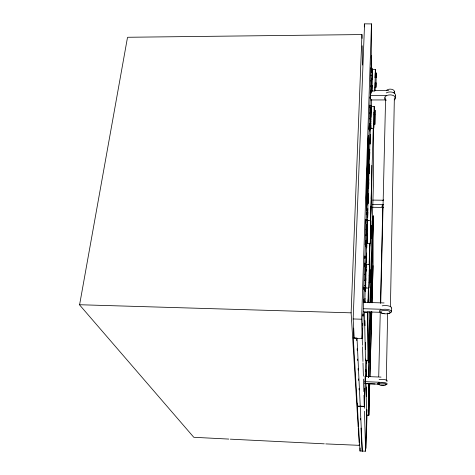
<?xml version="1.0" encoding="UTF-8"?>
<svg xmlns="http://www.w3.org/2000/svg" width="475" height="475" viewBox="0 0 475 475"><rect width="100%" height="100%" fill="white"/><g stroke="black" fill="none" stroke-linecap="round" stroke-linejoin="round"><path stroke-width="0.71" d="M367.151 226.415L367.193 225.227L367.145 226.486M371.497 106.833L371.497 99.447M371.503 68.406L371.254 56.424M371.723 255.182L371.711 267.841M371.794 165.318L371.777 185.458L370.702 221.041M372.085 72.633L372.115 71.084M372.133 71.197L372.145 70.312M372.145 70.116L372.115 71.363M364.497 266.712L364.42 263.144L363.773 289.299L363.969 287.155M367.151 226.367L367.145 225.934L367.157 226.237M367.187 224.752L367.157 225.607L367.169 225.257M367.751 176.848L367.733 177.175L367.721 175.887M367.721 175.578L367.775 173.88L367.763 176.985M367.876 170.65C367.911 170.798 367.935 169.729 367.905 171.718M370.821 125.056L370.868 127.787M370.88 108.431L370.886 107.392M370.91 109.226L370.874 110.289L370.933 108.015M370.892 109.298L370.898 109.464M365.922 223.22L365.863 219.308L365.233 244.827L365.477 241.65M365.75 286.253L365.702 284.424M365.744 269.622L365.732 270.655M370.862 126.742L370.832 123.387M373.172 215.882L373.077 265.798L372.032 302.765M373.665 124.117L373.433 183.576L369.906 302.89M367.769 175.857L367.757 174.568L367.715 177.858M370.88 109.672L370.88 110.176L370.886 109.844M372.056 89.169L372.353 73.453M367.828 174.984L367.84 174.23L367.793 174.877M367.899 170.151L367.923 169.403L367.893 172.478M372.097 72.212L372.085 72.586L372.103 71.998M372.103 71.844L372.079 72.325M374.241 109.85L374.223 106.477L373.742 128.268L373.932 124.04M375.345 73.085L375.345 69.439L374.864 90.927L375.161 82.858M365.756 284.715L365.72 282.619M368.042 165.169L367.977 170.228L367.994 169.818M372.032 85.743L372.062 90.286M367.899 171.178L367.887 172.039A21.666 0.392 -88.7 0 1 367.882 172.757L367.864 173.933L368.279 161.417M370.88 123.601L370.856 121.481M371.414 112.611L371.432 111.31M369.467 270.132L369.473 264.67L368.903 288.022L369.152 282.957M370.791 225.981L370.803 220.762L370.239 243.544L370.47 239.103M365.774 282.845L365.798 278.326M367.769 176.166L367.721 177.87M374.187 113.4L374.205 112.147M370.91 121.624L370.892 119.409M391.614 311.517L391.673 308.103M395.461 97.998L395.515 95.297M365.037 280.113L365.328 269.242M366.474 235.838L366.765 224.723M365.809 280.713L366.112 269.26M367.81 173.393C367.798 174.539 367.858 172.199 367.81 173.274M367.228 233.51L367.223 243.889L367.312 243.265M390.438 306.921L394.351 97.743M394.434 93.29L394.458 91.812M365.714 270.667L365.702 271.32L365.72 270.976M367.846 171.315L367.852 171.914M370.369 117.236L370.304 129.574L370.393 128.648M371.486 79.604L371.444 91.2M370.945 119.48L371.432 106.37M371.949 79.717L371.973 78.553M386.294 380.588L387.647 313.084M367.858 170.953L368.137 161.447M365.708 270.732C365.697 272.021 365.774 268.915 365.714 270.596M370.274 117.248L370.827 105.159L370.874 106.216M368.422 150.385L368.339 135.951L368.665 151.81L366.938 204.927M370.939 117.254L371.1 111.156M372.139 79.622L372.584 69.077L372.608 69.439M378.723 376.574L380.261 312.117M380.475 303.228L382.797 206.168M380.742 302.937L385.617 97.761M370.322 115.027L370.553 107.855M372.085 71.951L372.103 71.725M372.329 86.836L372.364 85.601M371.693 235.469L371.658 225.589A1.075 1.015 -0.4 0 0 370.619 225.572L370.53 225.672M366.777 409.901L366.647 415.174L368.82 415.275L369.728 383.39M369.675 311.725L368.089 360.798L365.471 360.65L364.462 312.17M366.878 409.622L365.471 451.214L362.134 451.007L360.988 428.058M367.009 414.669L366.047 448.305M368.41 377.215L368.624 369.817M368.843 362.425L369.099 353.554M369.312 346.162L369.568 337.292M369.787 329.899L370.067 320.287M370.257 313.631L370.298 312.152M370.732 297.368L371.011 287.755M371.224 280.363L371.48 271.492M368.547 377.209L370.488 312.105M368.63 377.209L370.512 312.152M373.291 216.054L370.791 302.545L373.273 215.935M371.753 311.683L369.912 376.734L371.777 311.636M372.008 302.812L373.053 265.685M369.752 383.355L368.849 415.15L368.499 383.836M365.524 359.064L365.507 360.668M364.509 400.591L364.367 408.262M364.551 399.107L364.859 388.378M365.026 383.574L365.257 376.176M365.382 371.343L365.459 369.52M364.408 406.095L365.809 360.175M367.988 302.712L368.398 287.826M369.134 264.943L369.752 243.39M370.458 221.249L373.261 127.852M367.418 324.081L367.668 315.923M368.072 302.575L368.161 299.606M368.363 292.933L368.523 287.743M369.307 261.784L369.58 252.884M369.782 246.21L369.871 243.248M370.749 214.326L370.993 206.168M371.218 198.752L371.468 190.594M373.968 111.857L373.92 124.373A0.997 0.98 -32.1 0 0 374.882 124.373L375.078 110.313A1.015 0.997 -39.9 0 0 374.104 110.313M367.401 330.006L367.965 311.475M368.232 302.581L368.683 287.755M369.307 266.998L370.025 243.277M366.172 376.699L366.605 360.062M366.261 376.651L366.463 369.995M366.664 363.345L366.753 360.388M367.11 181.337L366.688 199.874M367.228 177.632L367.573 167.271M367.715 162.83L368.06 152.469M368.178 148.77L368.529 140.558L368.374 158.466M367.187 181.319L366.771 199.904M367.288 178.357L367.65 167.253M367.775 163.554L368.137 152.451M368.232 149.488L368.452 140.6M362.662 325.684L362.734 323.463M362.977 316.065L363.048 313.844M363.464 301.257L363.512 299.778L363.494 301.233M364.871 258.329L364.942 256.108M366.296 214.658L366.373 212.438M366.534 205.764L366.463 210.265L366.379 197.22L368.404 135.969M366.943 193.206L367.015 190.992M367.401 179.17L367.502 176.219M367.887 164.398L367.983 161.447M368.671 142.12L368.748 139.899M370.102 98.45L370.15 96.971M370.274 93.272L370.322 91.794M371.218 64.404L371.521 23.922L364.562 23.839L353.162 319.099L354.237 338.176L362.217 338.538L362.597 328.658L361.95 338.532M363.007 316.059L363.054 314.575M364.901 258.246L364.972 256.019M366.332 214.51L366.403 212.283M366.688 205.764L366.546 210.193M366.884 199.856L367.175 190.992M367.341 185.82L367.656 176.219M368.285 157.011L368.363 150.302M368.707 141.871L368.784 139.644M370.138 98.135L370.185 96.651M370.262 94.43L370.334 92.203M371.112 68.483L371.159 67.005M371.207 65.52L371.456 56.489M362.372 338.176L364.04 287.09M364.812 263.399L365.512 241.929M366.243 219.717L368.594 140.582M366.926 200.498L367.187 190.843M367.407 185.743L367.715 176.154M367.887 170.988L368.202 161.399M368.345 156.976L369.312 125.697M369.989 104.963L370.429 91.639M371.177 68.685L371.61 55.361M364.652 274.188L364.669 274.621M366.118 229.259L366.13 229.746M366.932 202.73L367.317 190.926M367.412 187.975L367.798 176.172M369.912 112.777L369.918 113.388M371.141 75.08L371.147 75.727M364.533 280.535L364.521 280.113M369.793 118.893L369.787 118.287M371.022 81.136L371.017 80.489M364.456 285.754L364.444 285.344M365.916 240.789L365.91 240.326M369.71 124.159L369.704 123.565M370.933 86.403L370.933 85.767M364.456 289.423L364.444 289.02M365.904 244.613L365.898 244.156M369.681 128.333L369.675 127.745M370.898 90.666L370.898 90.042M364.509 290.581L364.521 290.979M365.952 245.973L365.964 246.43M369.704 130.168L369.704 130.744M370.916 92.637L370.993 93.789M364.634 289.815L364.646 290.207M366.065 245.527L366.077 245.979M369.782 130.477L369.787 131.053M371.106 92.221L371.106 91.61M365.726 270.132L365.75 269.527M365.75 269.729L365.786 268.322M367.187 224.978L367.223 223.606M370.91 108.923L370.945 107.647M360.098 447.99L360.02 451.03L362.36 451.066M364.77 302.545L365.245 287.743M365.999 264.053L366.641 244.067M367.401 220.382L370.346 128.588M364.883 302.741L365.026 298.288M365.239 291.614L365.311 289.388M366.166 262.693L366.474 253.05M366.641 247.861L366.736 244.898M367.608 217.455L367.893 208.561M368.06 203.365L368.368 193.729M368.535 188.533L368.843 178.897M369.01 173.702L369.318 164.065M369.485 158.876L369.793 149.233M369.96 144.044L370.268 134.401M364.996 302.676L365.043 301.192M365.346 291.555L365.418 289.328M366.272 262.645L366.463 256.714M366.742 247.819L366.837 244.857M367.715 217.425L367.882 212.242M368.167 203.342L368.351 197.416M368.636 188.516L368.826 182.59M369.111 173.696L369.324 167.022M369.586 158.87L369.799 152.196M370.055 144.044L370.268 137.37M357.438 403.127L357.337 406.244M367.401 226.89L367.662 221.73M365.976 271.51L366.183 267.455M369.318 124.824L369.051 129.568L369.574 105.165L369.639 107.392M353.637 328.136L353.275 337.963L360.02 451.03M367.597 223.054L367.211 243.402M372.347 72.123L372.519 69.463M371.705 71.838L371.854 69.148M366.112 267.757L366.308 264.949M371.207 108.181L371.361 106.744M366.178 266.35L366.409 264.189M367.591 222.086L367.715 220.816M370.999 127.793L370.916 128.648L370.821 127.431M371.581 91.515L371.497 92.233L372.02 68.162L372.044 68.554M365.91 287.47L365.815 288.355L365.702 287.013M365.251 288.373L365.138 289.334L365.786 263.174L365.845 264.349M365.536 264.931L365.637 264.171L365.673 264.486M368.202 360.762L367.656 312.265M366.664 244.174L366.563 244.851L367.193 219.325L367.246 220.727M367.65 221.196L367.804 220.311L367.834 220.738M366.955 220.804L367.05 220.299L367.08 220.727M369.277 269.99L369.164 282.589A1.081 0.997 3.3 0 0 370.209 282.613L370.346 270.014A1.098 1.021 2.8 0 0 369.277 269.99L369.188 270.067M362.188 338.473L361.606 319.218L371.474 23.815M370.619 225.572L370.482 238.622A1.057 0.997 0.6 0 0 371.509 238.64L371.658 225.589M358.18 427.019L351.12 312.841L361.944 34.562L127.846 37.27L127.484 37.531L79.574 304.908L193.794 437.291L228.843 439.084M376.141 77.544L376.188 72.984A1.003 0.98 -57.4 0 0 375.232 72.99L375.012 77.55M325.779 443.905L359.326 445.336M372.133 91.194L372.026 90.642M376.188 82.81L375.974 87.317A0.986 0.962 -52.8 0 1 375.036 87.317M370.209 282.613L370.346 270.014M370.316 92.103L370.791 68.168L370.821 68.56M371.509 238.64L371.61 238.325M366.463 210.259L366.314 197.137L368.339 135.951L366.237 197.149L366.397 210.247M374.882 124.373L375.078 110.313M364.343 23.916L364.331 26.927M375.974 87.317L376.188 72.984M364.266 406.321L363.975 395.283M364.277 406.695L360.169 406.547M367.638 312.425L364.491 312.33M361.606 319.218L353.216 318.957M351.12 312.841L79.557 304.73M374.947 114.772L373.968 114.772M376.058 77.247L375.102 77.253M375.161 83.101L375.529 83.083M372.709 69.38L375.155 69.362M374.235 90.434L388.627 90.381M372.24 91.016L374.674 91.01M370.47 95.487L386.347 95.445M370.553 99.964L386.104 99.934M371.533 106.4L374.033 106.4M371.058 128.345L373.546 128.351M372.667 200.094L383.473 200.23M372.537 204.393L383.372 204.541M372.531 207.272L383.295 207.421M367.941 220.632L370.595 220.673M367.377 243.574L370.031 243.627M366.546 264.516L369.265 264.575M365.964 288.028L368.689 288.099M363.512 302.361L384.073 302.943M363.304 308.732L380.986 309.249M363.375 311.802L379.436 312.277M364.966 376.473L381.003 377.103M364.806 381.645L379.424 382.233M365.578 383.551L375.012 383.937M377.916 384.049L379.365 384.109M364.836 383.64L379.365 384.228M363.428 406.333L359.919 406.119M230.322 439.155L324.3 443.828M359.272 445.52L359.225 444.042M365.625 451.179L364.456 411.225M366.623 415.168L365.964 383.877M353.305 337.891L357.016 338.093L362.354 451.149M357.331 406.202L360.24 406.327L357.337 406.089M361.944 34.562L362.069 38.398M362.217 338.538L362.473 345.283M370.405 238.308L370.482 238.622M369.081 282.251L369.164 282.589M358.269 428.497L359.13 442.563M356.678 339.215L356.749 340.682M357.141 348.769L357.212 350.241M357.639 359.064L357.711 360.537M358.103 368.624L358.174 370.096M358.601 378.919L358.673 380.386M359.064 388.473L359.136 389.945M360.519 418.433L360.59 419.918M362.52 346.756L362.959 361.463M363.001 362.93L363.399 376.164M363.488 379.109L363.862 391.608M372.014 89.941L372.073 91.01M365.471 342.742L365.512 344.957M366.35 387.107L366.468 392.956M364.931 320.572L365.032 325.737M365.376 342.701L365.507 349.339M366.267 387.054L366.463 396.572M362.182 45.796L362.484 65.028M365.774 268.761L365.774 269.355M366.813 204.274L366.831 205.728M367.692 312.342L368.238 360.614M368.457 383.254L368.826 415.275M367.211 224.022L367.211 224.651M367.947 168.002L367.953 168.358M367.947 170.804L367.953 171.16M367.638 177.484L367.638 180.708M365.697 285.908L365.756 287.393M371.509 230.654A1.075 0.333 0.7 0 1 370.464 230.636M370.185 275.328A1.098 0.398 1.1 0 1 369.117 275.298M386.312 90.559A4.299 2.571 -1.4 0 1 392.142 89.407A4.299 2.571 -1.4 0 1 393.894 92.874M383.016 200.634A3.444 1.657 0.4 0 1 383.646 199.928M386.074 100.391A5.433 3.212 -1.3 0 1 385.961 95.992A5.433 3.212 -1.3 0 1 393.383 95.546A5.433 3.212 -1.3 0 1 394.416 99.893M386.264 92.928A5.427 3.224 -1.3 0 1 392.219 92.203A5.427 3.224 -1.3 0 1 395.461 95.19M382.001 313.185A6.104 2.203 1.6 0 1 381.199 309.771A6.104 2.203 1.6 0 1 390.575 310.383A6.104 2.203 1.6 0 1 387.677 313.559M384.168 313.577A6.104 2.203 1.6 0 1 383.04 313.417M382.203 305.841A6.092 2.221 1.5 0 1 388.485 305.906A6.092 2.221 1.5 0 1 391.614 307.966M383.177 207.807A4.352 2.066 0.5 0 1 383.254 204.885M379.703 384.744A4.774 1.348 2.3 0 1 378.842 382.696A4.774 1.348 2.3 0 1 386.021 382.987A4.774 1.348 2.3 0 1 384.982 384.958M384.15 385.047A4.774 1.348 2.3 0 1 381.407 385.011M379.115 379.65A4.768 1.36 2.3 0 1 385.154 379.721A4.768 1.36 2.3 0 1 386.828 381.443M365.999 235.553L365.988 234.977L365.999 235.553M382.927 313.524A4.851 1.746 1.6 0 0 390.278 312.247A4.851 1.746 1.6 0 0 383.099 310.508A4.851 1.746 1.6 0 0 382.927 313.524M380.433 385.088A3.794 1.069 2.3 0 0 386.169 384.4A3.794 1.069 2.3 0 0 380.54 383.242A3.794 1.069 2.3 0 0 380.433 385.088"/></g></svg>
